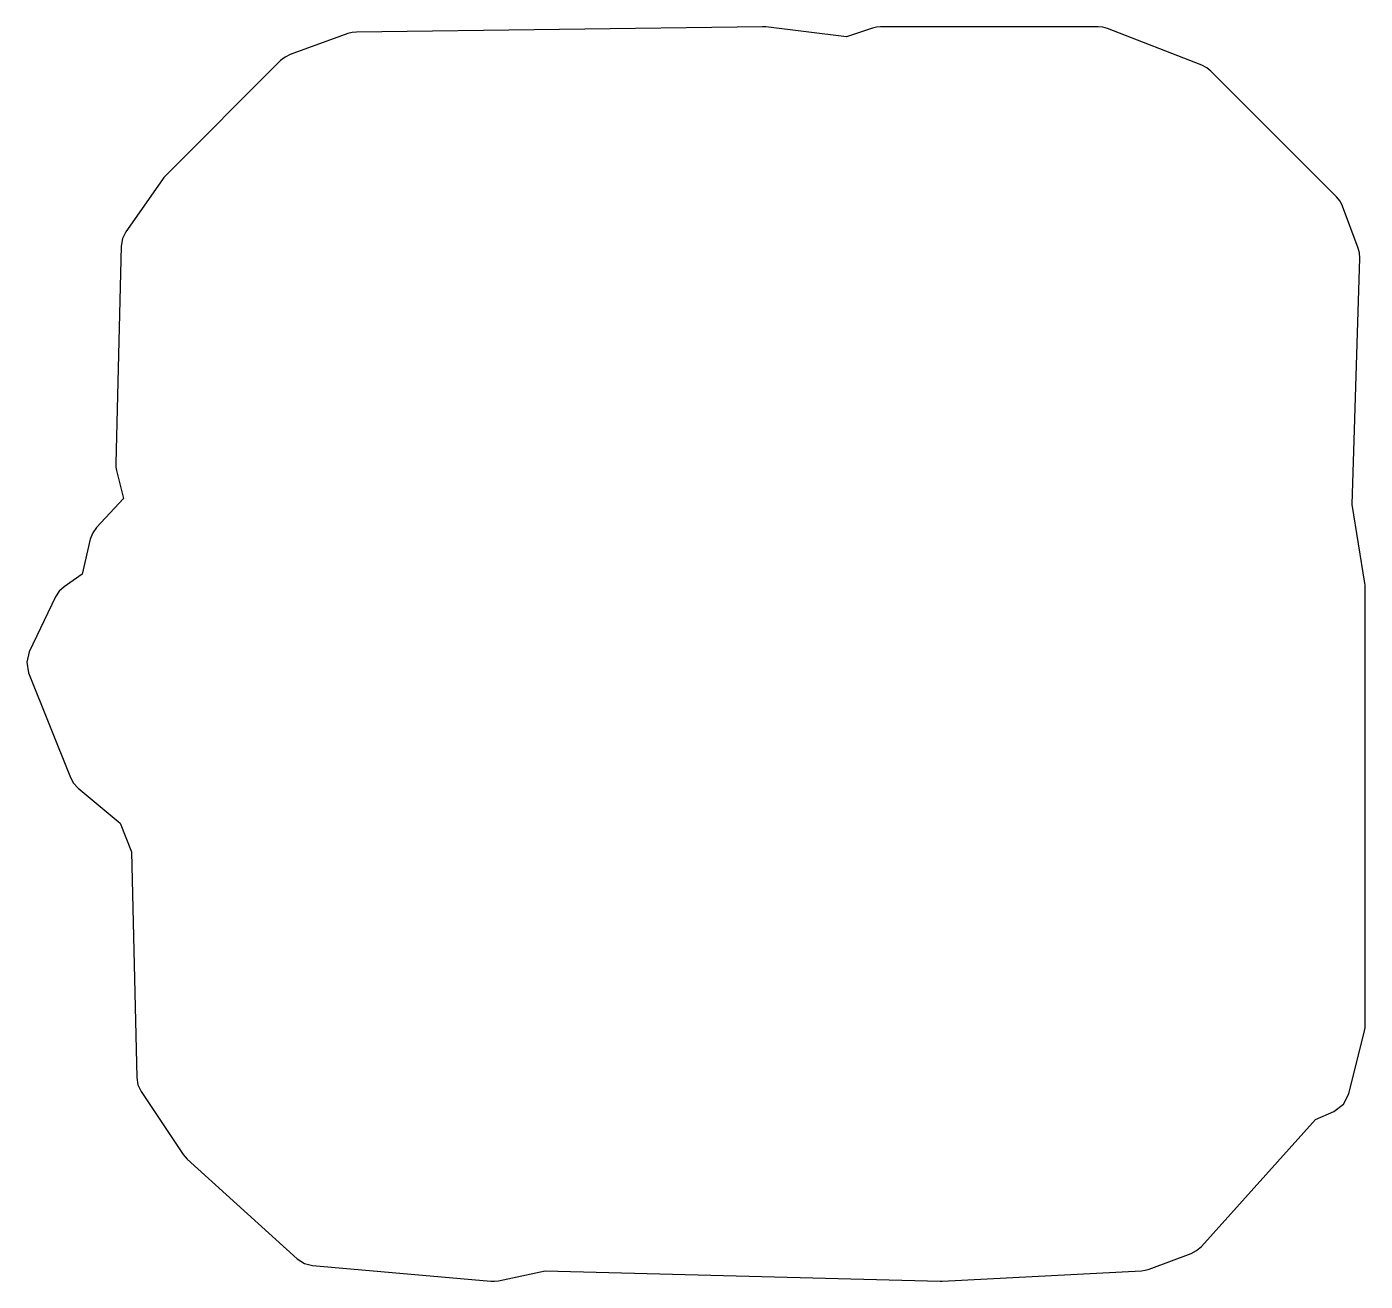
# Model space of a CAD drawing. Header units: millimetres. Extents: x 0 to 51.1, y 0 to 47.9.
import ezdxf

# ---------------------------------------------------------------- set-up
doc = ezdxf.new("R2010")
doc.units = ezdxf.units.MM
doc.layers.add('POCKET', color=7, linetype='Continuous')

msp = doc.modelspace()

# ---------------------------------------------------------------- linework, layer by layer
at = {"layer": 'POCKET'}
for p, q in [((12.258, 47.64), (10.058, 46.84)), ((12.42, 47.684), (12.258, 47.64)), ((12.587, 47.7), (12.42, 47.684)), ((28.087, 47.9), (12.587, 47.7)), ((28.153, 47.898), (28.087, 47.9)), ((28.22, 47.893), (28.153, 47.898)), ((31.297, 47.52), (28.22, 47.893)), ((32.283, 47.849), (31.297, 47.52)), ((32.439, 47.887), (32.283, 47.849)), ((32.599, 47.9), (32.439, 47.887)), ((40.899, 47.9), (32.599, 47.9)), ((41.084, 47.883), (40.899, 47.9)), ((41.262, 47.832), (41.084, 47.883)), ((44.862, 46.432), (41.262, 47.832)), ((9.692, 46.607), (5.292, 42.207)), ((9.862, 46.743), (9.692, 46.607)), ((10.058, 46.84), (9.862, 46.743)), ((45.046, 46.337), (44.862, 46.432)), ((45.207, 46.207), (45.046, 46.337)), ((50.007, 41.407), (45.207, 46.207)), ((5.18, 42.073), (3.78, 40.073)), ((5.233, 42.143), (5.18, 42.073)), ((5.292, 42.207), (5.233, 42.143)), ((50.14, 41.241), (50.007, 41.407)), ((50.236, 41.051), (50.14, 41.241)), ((50.836, 39.451), (50.236, 41.051)), ((3.78, 40.073), (3.649, 39.812)), ((3.6, 39.524), (3.4, 31.224)), ((3.649, 39.812), (3.6, 39.524)), ((50.886, 39.263), (50.836, 39.451)), ((50.602, 29.664), (50.899, 39.068)), ((50.899, 39.068), (50.886, 39.263)), ((3.4, 31.224), (3.406, 31.09)), ((3.406, 31.09), (3.429, 30.957)), ((3.429, 30.957), (3.697, 29.885)), ((3.697, 29.885), (2.668, 28.782)), ((51.087, 26.659), (50.602, 29.664)), ((2.668, 28.782), (2.518, 28.571)), ((2.426, 28.329), (2.113, 27)), ((2.518, 28.571), (2.426, 28.329)), ((2.113, 27), (1.426, 26.519)), ((51.096, 26.58), (51.087, 26.659)), ((51.099, 26.5), (51.096, 26.58)), ((1.097, 26.13), (0.097, 24.03)), ((1.236, 26.346), (1.097, 26.13)), ((1.426, 26.519), (1.236, 26.346)), ((51.099, 9.8), (51.099, 26.5)), ((0.097, 24.03), (0, 23.632)), ((0, 23.632), (0.071, 23.229)), ((0.071, 23.229), (1.671, 19.229)), ((1.671, 19.229), (1.79, 19.012)), ((1.79, 19.012), (1.959, 18.832)), ((1.959, 18.832), (3.565, 17.494)), ((3.565, 17.494), (4.004, 16.396)), ((4.004, 16.396), (4.2, 7.777)), ((51.092, 9.678), (51.099, 9.8)), ((50.47, 7.157), (51.07, 9.557)), ((51.07, 9.557), (51.092, 9.678)), ((4.2, 7.777), (4.246, 7.499)), ((4.246, 7.499), (4.367, 7.245)), ((4.367, 7.245), (5.967, 4.845)), ((50.265, 6.757), (50.47, 7.157)), ((49.906, 6.486), (50.265, 6.757)), ((44.843, 1.331), (49.2, 6.173)), ((49.2, 6.173), (49.906, 6.486)), ((5.967, 4.845), (6.042, 4.747)), ((6.042, 4.747), (6.129, 4.658)), ((6.129, 4.658), (10.329, 0.858)), ((42.851, 0.464), (44.451, 1.064)), ((44.451, 1.064), (44.663, 1.174)), ((44.663, 1.174), (44.843, 1.331)), ((10.329, 0.858), (10.599, 0.683)), ((10.599, 0.683), (10.912, 0.604)), ((10.912, 0.604), (17.712, 0.004)), ((17.712, 0.004), (17.859, 0.002)), ((17.859, 0.002), (18.005, 0.021)), ((18.005, 0.021), (19.791, 0.397)), ((19.791, 0.397), (34.873, 0)), ((34.873, 0), (34.913, 0)), ((34.913, 0), (34.952, 0.001)), ((34.952, 0.001), (42.552, 0.401)), ((42.552, 0.401), (42.704, 0.421)), ((42.704, 0.421), (42.851, 0.464))]:
    msp.add_line(p, q, dxfattribs=at)

doc.saveas('drawing.dxf')
